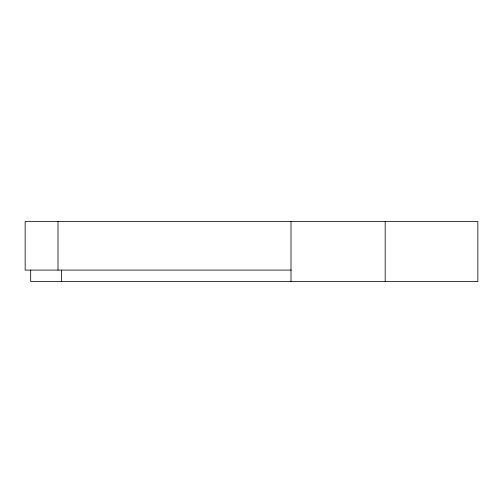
<?xml version="1.0" encoding="UTF-8"?>
<svg xmlns="http://www.w3.org/2000/svg" width="503" height="503" viewBox="0 0 503 503"><rect width="100%" height="100%" fill="white"/><g stroke="black" fill="none" stroke-linecap="round" stroke-linejoin="round"><path stroke-width="0.75" d="M291.231 270.086L25.15 270.086L25.15 221.439L477.85 221.439L477.85 281.561L30.689 281.561L30.689 270.086M385.185 221.439L385.185 281.561M291.011 221.439L291.011 281.561M61.561 270.086L61.561 281.561M58.002 221.439L58.002 270.086"/></g></svg>
